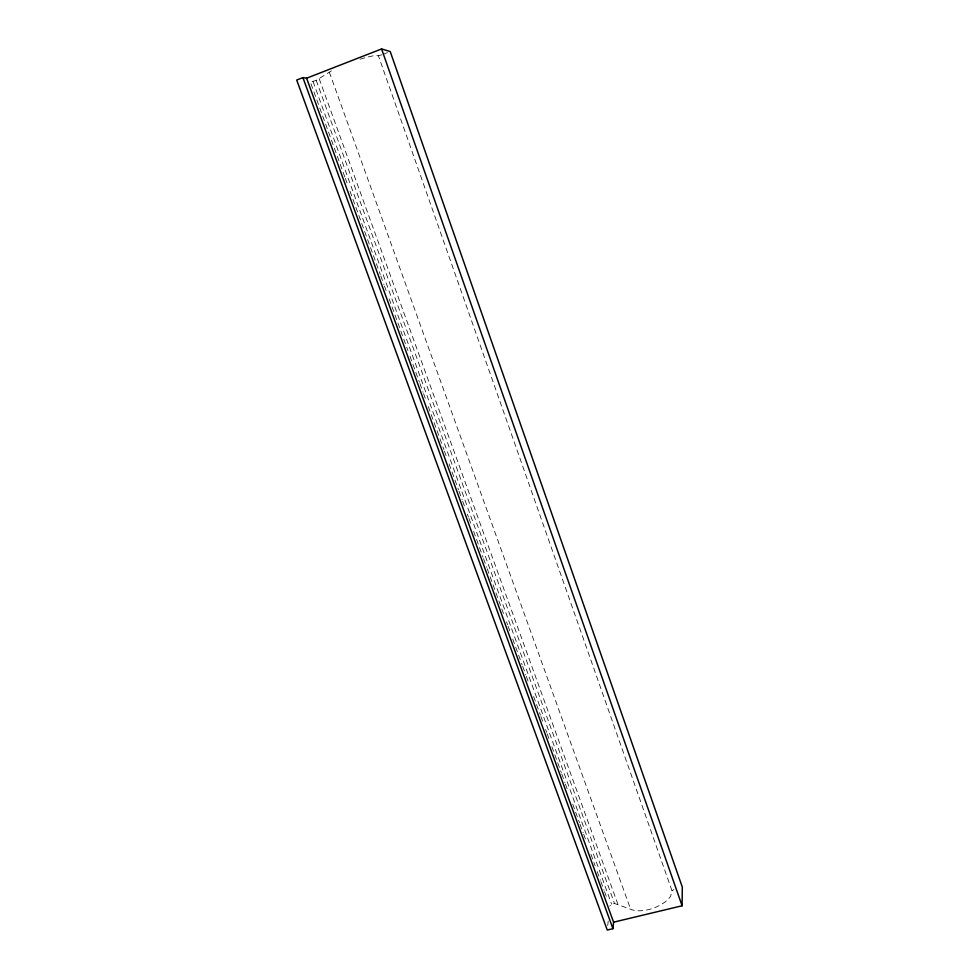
<?xml version="1.0" encoding="UTF-8"?>
<svg xmlns="http://www.w3.org/2000/svg" width="979" height="979" viewBox="0 0 979 979"><rect width="100%" height="100%" fill="white"/><g stroke="black" fill="none" stroke-linecap="round" stroke-linejoin="round"><path stroke-width="0.73" stroke-dasharray="4.89 3.67" d="M607.739 925.547L608.204 921.043M360.137 59.205A27.865 3.671 -19.7 0 1 374.492 55.632L378.396 55.742L672.022 890.841L670.566 896.323A24.34 12.091 -19.5 0 1 630.611 909.21L614.518 903.507L611.63 904.204L609.77 906.04M672.022 890.841L673.846 889.544M344.816 176.918L310.392 82.187L316.217 80.364L329.336 72.189A27.865 3.671 -19.7 0 1 333.545 69.742M383.352 54.224L387.464 52.621M378.396 55.742L381.981 54.763M345.342 178.349L347.949 185.533M350.041 191.272L380.293 274.512M380.807 275.956L383.939 284.559M384.466 286.003L387.072 293.174M389.152 298.913L407.925 350.58M410.017 356.332L419.404 382.165M419.93 383.597L423.05 392.212M423.577 393.644L426.183 400.815M428.276 406.566L443.915 449.618M444.442 451.05L447.048 458.233M449.128 463.973L458.527 489.806M459.041 491.238L462.174 499.853M462.7 501.285L465.306 508.468M467.387 514.208L468.427 517.083M468.953 518.515L471.56 525.686M473.652 531.426L483.039 557.271M483.553 558.703L486.685 567.318M487.212 568.75L501.285 607.506M501.811 608.938L503.904 614.677M506.51 621.849L507.55 624.724M508.064 626.156L510.683 633.34M512.763 639.079L522.15 664.912M522.676 666.344L525.809 674.959M526.323 676.391L528.929 683.575M533.628 696.485L540.408 715.147M540.934 716.579L543.015 722.318M545.621 729.502L546.661 732.365M547.188 733.809L549.794 740.981M551.887 746.72L561.273 772.553M561.787 773.997L564.92 782.6M565.446 784.044L567.526 789.784M572.739 804.138L579.519 822.788M580.045 824.232L583.178 832.835M583.692 834.279L585.785 840.019M590.998 854.373L595.171 865.852M597.251 871.591L600.384 880.207M600.91 881.638L604.043 890.254M604.557 891.685L606.65 897.425M319.203 78.773L617.835 904.058M316.217 80.364L614.518 903.507M313.06 81.587L611.63 904.204M329.336 72.189L630.611 909.21"/><path stroke-width="1.47" d="M613.588 922.181L682.106 905.771L682.302 887.072L390.217 51.557L381.577 48.95L306.598 78.21L302.927 77.61L296.698 80.033L607.261 930.05L612.952 928.692L613.588 922.181L306.598 78.21M302.927 77.61L612.952 928.692M381.577 48.95L682.106 905.771"/></g></svg>
